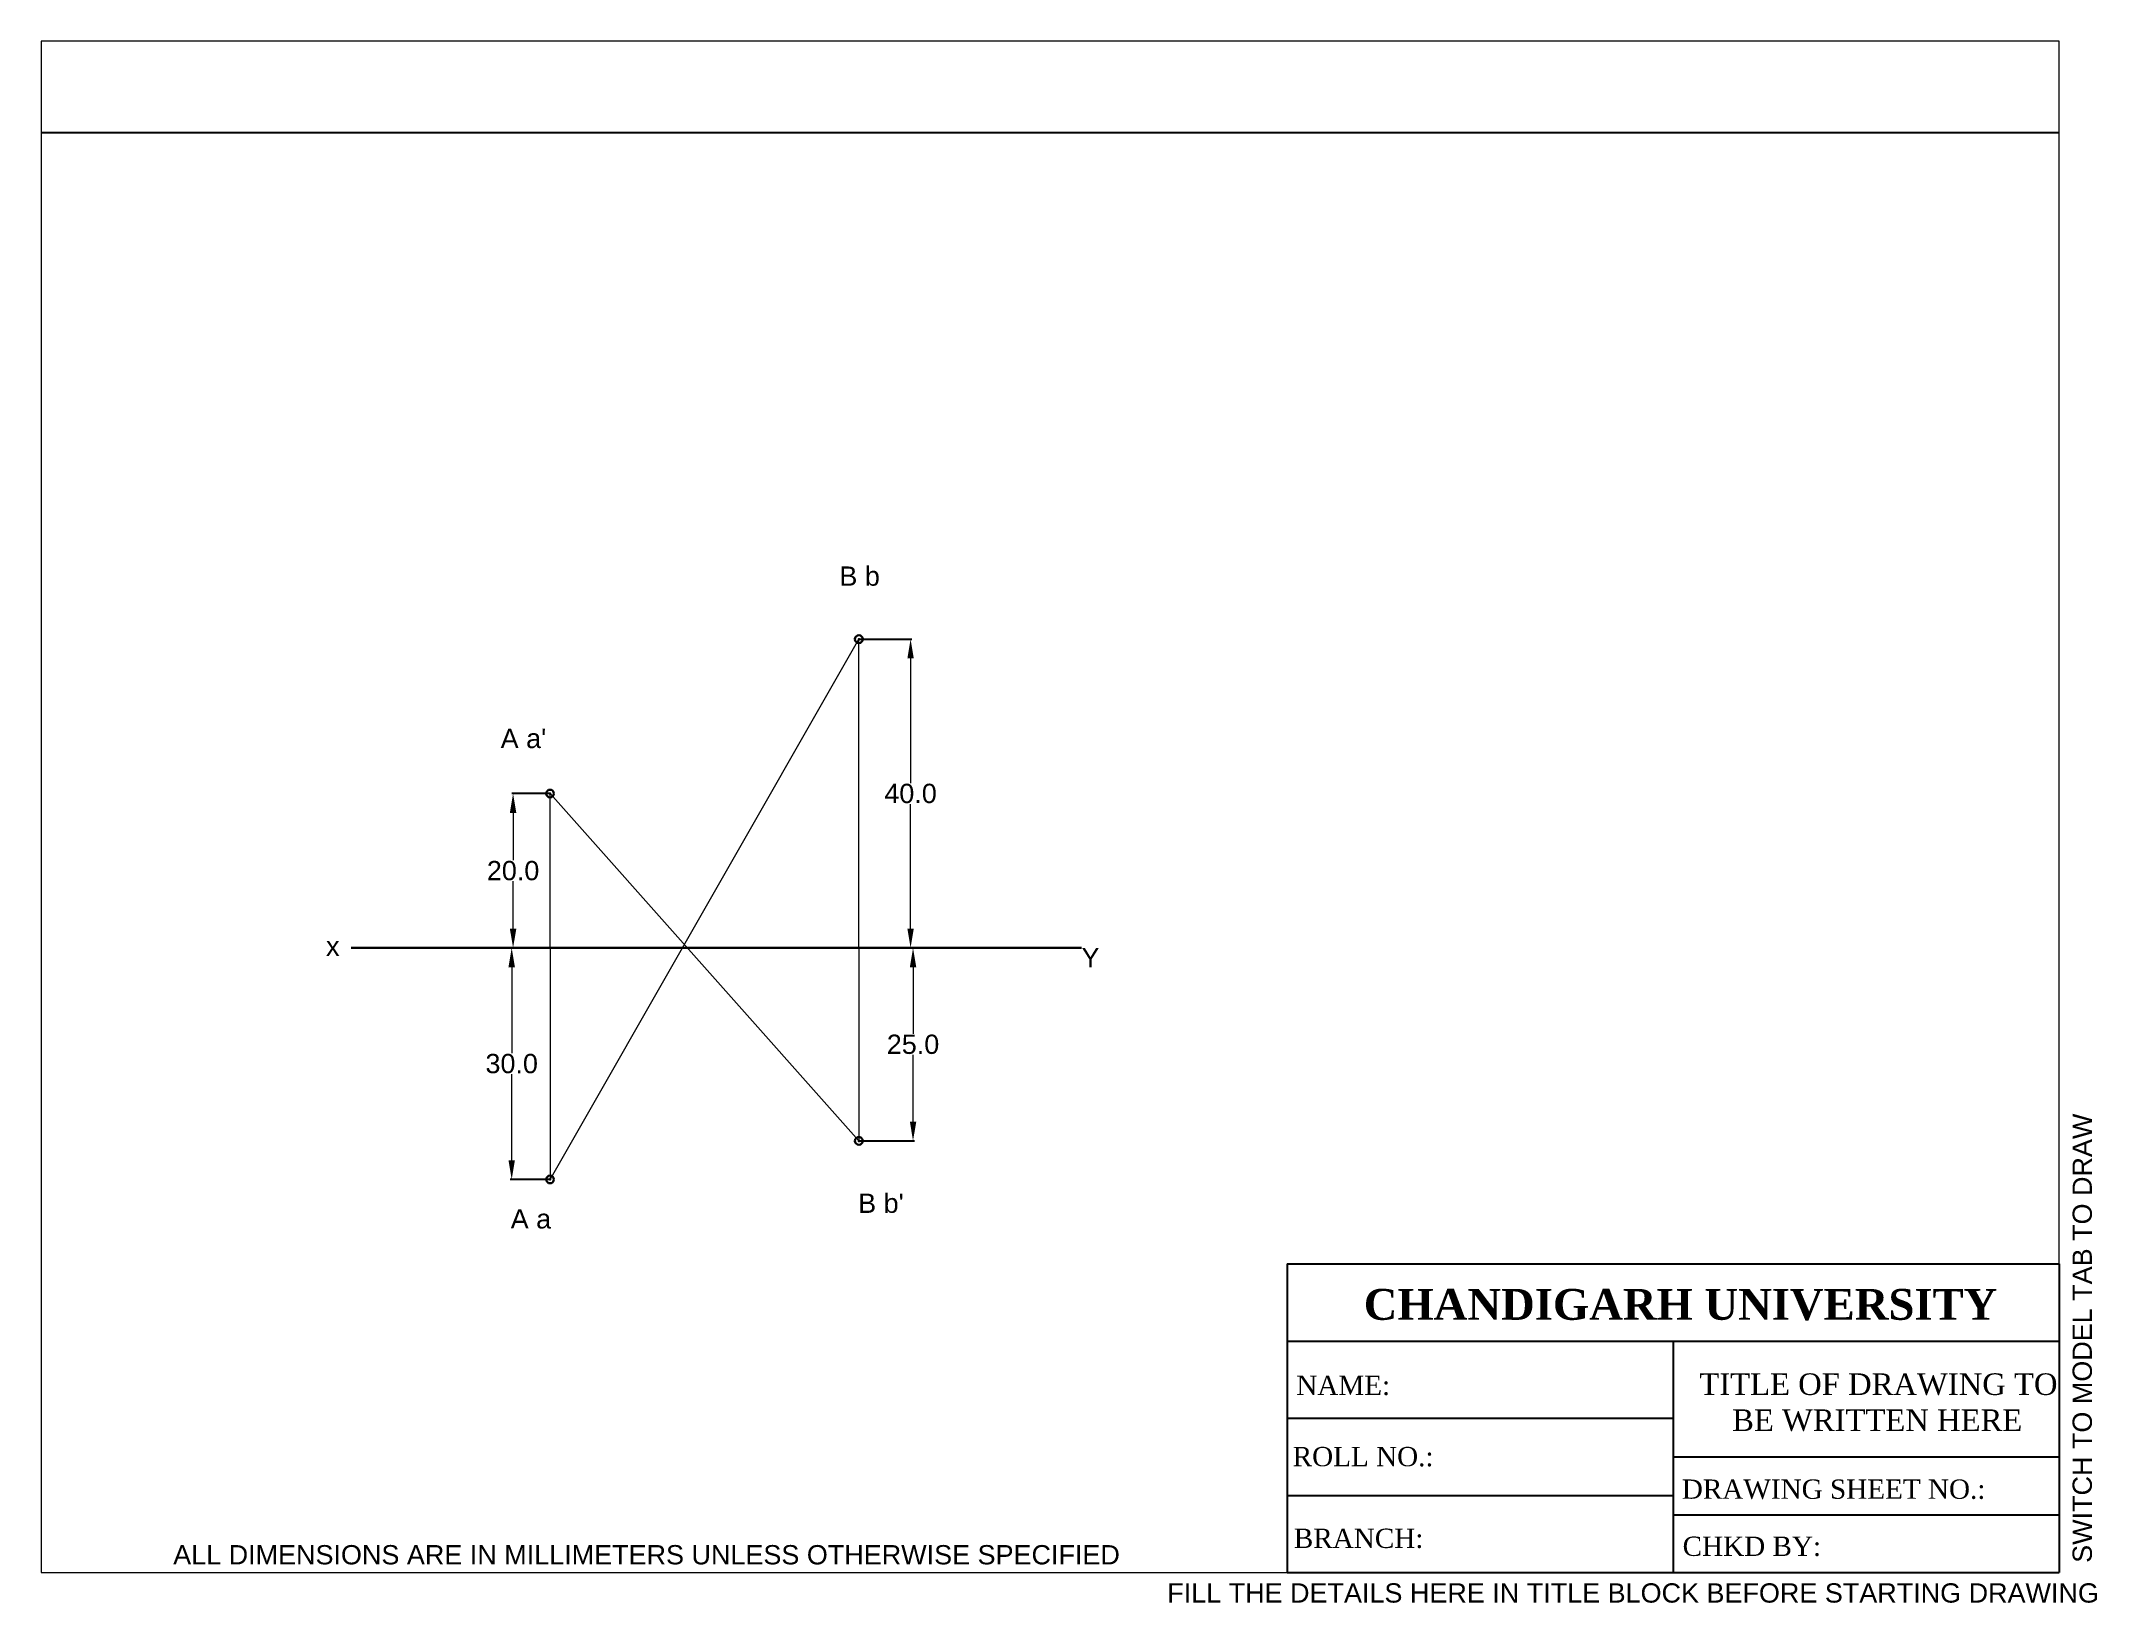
# Paper-space layout 'Layout1' of a CAD drawing. Header units: millimetres. Extents: x 0 to 266, y -4 to 198.
# The model-space entities are those that its viewports show. They can reach past a viewport. Long polylines and large blocks are cut down to what shows.
import ezdxf

# ---------------------------------------------------------------- set-up
doc = ezdxf.new("R2010")
doc.units = ezdxf.units.MM
doc.header["$PDMODE"] = 32
doc.linetypes.add('ACAD_ISO08W100', pattern=[36, 24, -3, 6, -3])
doc.layers.add('Comments', color=10, linetype='Continuous', lineweight=13, plot=False)
doc.layers.add('thick continuous', color=7, linetype='Continuous', lineweight=30)
doc.styles.get("Standard").update_dxf_attribs({"font": 'arial.ttf'})
doc.dimstyles.get("Standard").update_dxf_attribs({"dimtxt": 2.5, "dimasz": 2.5, "dimexe": 0.18, "dimexo": 0.0625, "dimgap": 0.09, "dimtad": 0, "dimtih": 1, "dimtoh": 1, "dimdec": 1, "dimzin": 0, "dimdsep": 46, "dimtxsty": 'Standard', "dimcen": 0.09, "dimclrd": 256, "dimadec": 0, "dimazin": 0, "dimtfac": 1, "dimtdec": 1, "dimtofl": 0, "dimtmove": 0, "dimatfit": 3, "dimfxl": 1, "dimtolj": 1, "dimtzin": 0, "dimlwd": 0, "dimarcsym": 0})

# ---------------------------------------------------------------- blocks, each defined once
blk = doc.blocks.new('*D1')
at = {"layer": 'Defpoints', "color": 0, "transparency": 16777216}
for p in [(86.93, 124.39), (82.14, 104.39), (86.93, 104.39)]:
    blk.add_point(p, dxfattribs=at)
at = {"layer": 'thick continuous', "color": 0, "lineweight": -2, "transparency": 16777216}
for p, q in [((86.87, 124.39), (81.96, 124.39)), ((86.87, 104.39), (81.96, 104.39))]:
    blk.add_line(p, q, dxfattribs=at)
at = {"layer": 'thick continuous', "lineweight": 0, "transparency": 16777216}
for p, q in [((82.14, 121.89), (82.14, 115.75)), ((82.14, 106.89), (82.14, 113.02))]:
    blk.add_line(p, q, dxfattribs=at)
at = {"layer": 'thick continuous', "transparency": 16777216}
for points in [[(81.72, 121.89), (82.56, 121.89), (82.14, 124.39)], [(81.72, 106.89), (82.56, 106.89), (82.14, 104.39)]]:
    blk.add_solid(points, dxfattribs=at)
at = {"layer": 'thick continuous', "color": 0, "transparency": 16777216, "insert": (82.14, 114.39), "char_height": 2.5, "attachment_point": 5}
blk.add_mtext('\\A1;20.0', dxfattribs=at)
blk = doc.blocks.new('*D2')
at = {"layer": 'Defpoints', "color": 0, "transparency": 16777216}
for p in [(81.96, 104.39), (86.93, 104.39), (86.93, 74.39)]:
    blk.add_point(p, dxfattribs=at)
at = {"layer": 'thick continuous', "color": 0, "lineweight": -2, "transparency": 16777216}
for p, q in [((86.87, 104.39), (81.78, 104.39)), ((86.87, 74.39), (81.78, 74.39))]:
    blk.add_line(p, q, dxfattribs=at)
at = {"layer": 'thick continuous', "lineweight": 0, "transparency": 16777216}
for p, q in [((81.96, 101.89), (81.96, 90.75)), ((81.96, 76.89), (81.96, 88.02))]:
    blk.add_line(p, q, dxfattribs=at)
at = {"layer": 'thick continuous', "transparency": 16777216}
for points in [[(81.54, 101.89), (82.38, 101.89), (81.96, 104.39)], [(81.54, 76.89), (82.38, 76.89), (81.96, 74.39)]]:
    blk.add_solid(points, dxfattribs=at)
at = {"layer": 'thick continuous', "color": 0, "transparency": 16777216, "insert": (81.96, 89.39), "char_height": 2.5, "attachment_point": 5}
blk.add_mtext('\\A1;30.0', dxfattribs=at)
blk = doc.blocks.new('*D3')
at = {"layer": 'Defpoints', "color": 0, "transparency": 16777216}
for p in [(126.93, 144.39), (126.93, 104.39), (133.63, 104.39)]:
    blk.add_point(p, dxfattribs=at)
at = {"layer": 'thick continuous', "color": 0, "lineweight": -2, "transparency": 16777216}
for p, q in [((126.99, 144.39), (133.81, 144.39)), ((126.99, 104.39), (133.81, 104.39))]:
    blk.add_line(p, q, dxfattribs=at)
at = {"layer": 'thick continuous', "lineweight": 0, "transparency": 16777216}
for p, q in [((133.63, 141.89), (133.63, 125.75)), ((133.63, 106.89), (133.63, 123.02))]:
    blk.add_line(p, q, dxfattribs=at)
at = {"layer": 'thick continuous', "transparency": 16777216}
for points in [[(133.22, 141.89), (134.05, 141.89), (133.63, 144.39)], [(133.22, 106.89), (134.05, 106.89), (133.63, 104.39)]]:
    blk.add_solid(points, dxfattribs=at)
at = {"layer": 'thick continuous', "color": 0, "transparency": 16777216, "insert": (133.63, 124.39), "char_height": 2.5, "attachment_point": 5}
blk.add_mtext('\\A1;40.0', dxfattribs=at)
blk = doc.blocks.new('*D4')
at = {"layer": 'Defpoints', "color": 0, "transparency": 16777216}
for p in [(126.99, 104.39), (126.93, 79.39), (133.95, 79.39)]:
    blk.add_point(p, dxfattribs=at)
at = {"layer": 'thick continuous', "color": 0, "lineweight": -2, "transparency": 16777216}
for p, q in [((127.06, 104.39), (134.13, 104.39)), ((126.99, 79.39), (134.13, 79.39))]:
    blk.add_line(p, q, dxfattribs=at)
at = {"layer": 'thick continuous', "lineweight": 0, "transparency": 16777216}
for p, q in [((133.95, 101.89), (133.95, 93.25)), ((133.95, 81.89), (133.95, 90.52))]:
    blk.add_line(p, q, dxfattribs=at)
at = {"layer": 'thick continuous', "transparency": 16777216}
for points in [[(133.54, 101.89), (134.37, 101.89), (133.95, 104.39)], [(133.54, 81.89), (134.37, 81.89), (133.95, 79.39)]]:
    blk.add_solid(points, dxfattribs=at)
at = {"layer": 'thick continuous', "color": 0, "transparency": 16777216, "insert": (133.95, 91.89), "char_height": 2.5, "attachment_point": 5}
blk.add_mtext('\\A1;25.0', dxfattribs=at)

msp = doc.modelspace()

# ---------------------------------------------------------------- linework, layer by layer
msp.add_lwpolyline([(0, 0), (297, 0), (297, 210), (0, 210)], close=True)
at = {"layer": 'thick continuous', "lineweight": 0}
for p, q in [((86.93, 74.39), (126.93, 144.39)), ((126.93, 104.39), (126.93, 144.39)), ((86.93, 104.39), (86.93, 124.39)), ((126.93, 79.39), (86.93, 124.39)), ((86.93, 104.39), (86.93, 74.39)), ((126.93, 104.39), (126.93, 79.39))]:
    msp.add_line(p, q, dxfattribs=at)
at = {"layer": 'thick continuous'}
for p, q in [((61.16, 104.39), (155.77, 104.39)), ((86.93, 104.39), (126.93, 104.39)), ((126.93, 104.39), (86.93, 104.39)), ((86.93, 104.39), (126.93, 104.39))]:
    msp.add_line(p, q, dxfattribs=at)
for p in [(126.93, 144.39), (86.93, 124.39), (126.93, 79.39), (86.93, 74.39)]:
    msp.add_point(p, dxfattribs=at)

# ---------------------------------------------------------------- texts
at = {"layer": 'thick continuous', "char_height": 2.5, "attachment_point": 1}
for s, width, insert in [('B b', 14.8895, (124.41, 153.81)), ("A a'", 8.9835, (80.53, 132.78)), ('x', 7.0585, (57.91, 105.86)), ('Y', 6.8981, (155.77, 104.39)), ("B b'", 10.3226, (126.84, 72.56)), ('A a', 13.035, (81.83, 70.54))]:
    msp.add_mtext_dynamic_manual_height_columns(s, width=width, gutter_width=12.5, heights=[0], dxfattribs=dict(at, insert=insert))

# ---------------------------------------------------------------- dimensions: what is measured, and where the dimension line sits
at = {"layer": 'thick continuous'}
for base, p1, p2, picture, middle in [((133.63, 104.39), (126.93, 144.39), (126.93, 104.39), '*D3', (133.63, 124.39)), ((82.14, 104.39), (86.93, 124.39), (86.93, 104.39), '*D1', (82.14, 114.39)), ((81.96, 104.39), (86.93, 74.39), (86.93, 104.39), '*D2', (81.96, 89.39)), ((133.95, 79.39), (126.99, 104.39), (126.93, 79.39), '*D4', (133.95, 91.89))]:
    dim = msp.add_linear_dim(base=base, p1=p1, p2=p2, angle=90, dimstyle='Standard', dxfattribs=at)
    dim.commit()
    dim.dimension.update_dxf_attribs({"geometry": picture, "text_midpoint": middle})

psp = doc.layouts.get("Layout1")

# ---------------------------------------------------------------- linework, layer by layer
for p, q in [((161.41, 40), (261.41, 40)), ((161.41, 40), (161.41, 0)), ((261.41, 40), (261.41, 0)), ((161.41, 30), (261.41, 30)), ((161.41, 30), (194.27, 30)), ((211.41, 30), (211.41, 0)), ((161.41, 20), (211.41, 20)), ((211.41, 15), (261.41, 15)), ((161.41, 10), (211.41, 10)), ((211.41, 7.5), (261.41, 7.5)), ((161.41, 0), (261.41, 0))]:
    psp.add_line(p, q)

# ---------------------------------------------------------------- texts
at = {"attachment_point": 1}
for s, width, insert, char_height in [('\\pi0.35393;{\\fTimes New Roman|b1|i0|c0|p18;CHANDIGARH UNIVERSITY}', 80.8177, (170.98, 36.75), 4), ('\\pi0.71399;{\\fTimes New Roman|b0|i0|c0|p18;TITLE OF DRAWING TO \\P\\pi4.9594;BE WRITTEN HERE}', 46.4985, (214.1, 25.81), 2.8)]:
    psp.add_mtext_dynamic_manual_height_columns(s, width=width, gutter_width=40, heights=[0], dxfattribs=dict(at, insert=insert, char_height=char_height))
at = {"linetype": 'ACAD_ISO08W100', "lineweight": 100, "char_height": 2.5, "attachment_point": 1}
for s, width, insert in [('{\\fTimes New Roman|b0|i0|c0|p18;NAME:}', 45.3199, (162.59, 25.51)), ('{\\fTimes New Roman|b0|i0|c0|p18;ROLL NO.:}', 45.3199, (162.13, 16.28)), ('{\\fTimes New Roman|b0|i0|c0|p18;DRAWING SHEET NO.:}', 45.3199, (212.54, 12.06)), ('{\\fTimes New Roman|b0|i0|c0|p18;BRANCH:}', 45.3199, (162.28, 5.69)), ('{\\fTimes New Roman|b0|i0|c0|p18;CHKD BY: }', 47.9779, (212.64, 4.66))]:
    psp.add_mtext_dynamic_manual_height_columns(s, width=width, gutter_width=25, heights=[0], dxfattribs=dict(at, insert=insert))
at = {"layer": 'Comments'}
psp.add_text('SWITCH TO MODEL TAB TO DRAW', height=2.5, rotation=90, dxfattribs=at).set_placement((265.66, 1.26))
psp.add_text('FILL THE DETAILS HERE IN TITLE BLOCK BEFORE STARTING DRAWING', height=2.5, dxfattribs=at).set_placement((145.88, -3.89))
at = {"layer": 'thick continuous'}
psp.add_text('ALL DIMENSIONS ARE IN MILLIMETERS UNLESS OTHERWISE SPECIFIED', height=2.5, dxfattribs=at).set_placement((17.11, 1.06))

# ---------------------------------------------------------------- viewports
psp.add_viewport(center=(130.71, 99.21), size=(261.41, 198.4125), view_center_point=(151.71, 122.67), view_height=198.4125, dxfattribs=at)

doc.saveas('drawing.dxf')
